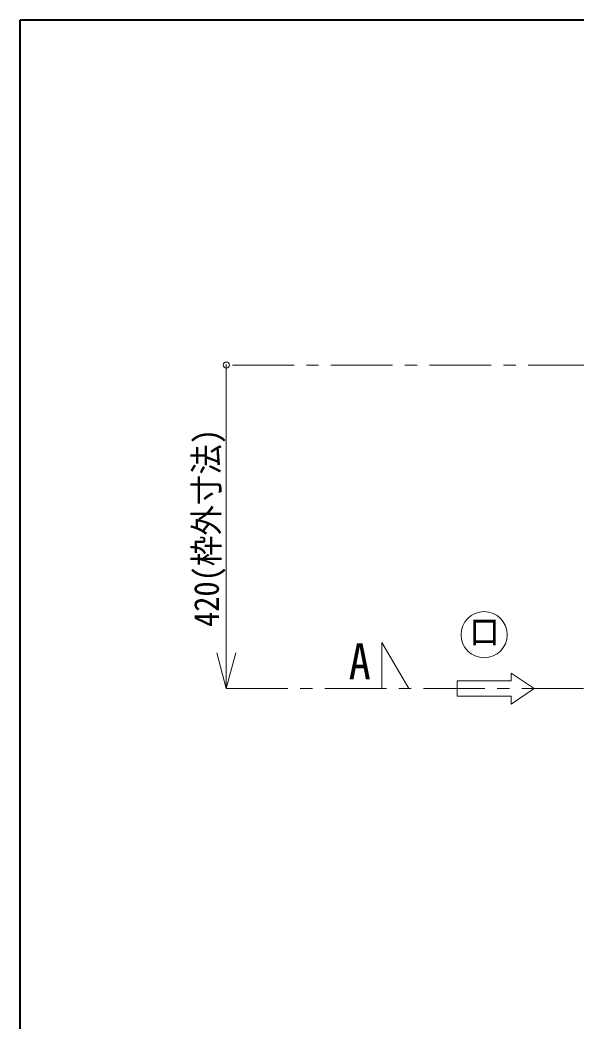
# Model space of a CAD drawing. Units: millimetres at full size, sheet at 1:8; details may follow other scales. Extents: x -1649 to 1591, y -1079 to 1169.
# Drawn here: x -1649 to -1287, y 519 to 1169 of the extents above; entities that cross this region are included whole.
import ezdxf
from ezdxf.enums import TextEntityAlignment as Align

# ---------------------------------------------------------------- set-up
doc = ezdxf.new("R2010")
doc.units = ezdxf.units.MM
doc.header["$LTSCALE"] = 8
doc.header["$PDMODE"] = 32
doc.header["$PDSIZE"] = 4
doc.linetypes.add('CHAIN1', pattern=[8, 5, -1, 1, -1])
doc.layers.add('0-0_ﾚｲﾔ1', color=4, linetype='Continuous', lineweight=9)
doc.styles.add('ＭＳ ゴシック', font='')
doc.styles.get('ＭＳ ゴシック').set_extended_font_data('MS Gothic')

msp = doc.modelspace()

# ---------------------------------------------------------------- linework, layer by layer
at = {"layer": '0-0_ﾚｲﾔ1', "color": 1, "lineweight": 40}
for p in [(-1648.576, -1078.982), (1591.424, 1169.018)]:
    msp.add_line(p, (-1648.576, 1169.018), dxfattribs=at)
at = {"layer": '0-0_ﾚｲﾔ1'}
for q in [(-1514.576, 945.018), (-1520.788, 758.2), (-1508.365, 758.2)]:
    msp.add_line((-1514.576, 735.018), q, dxfattribs=at)
at = {"layer": '0-0_ﾚｲﾔ1', "linetype": 'CHAIN1'}
for p, q in [((-1278.576, 945.018), (-1514.576, 945.018)), ((-1396.076, 735.018), (-1413.576, 765.018)), ((-1413.576, 735.018), (-1413.576, 765.018)), ((-1514.576, 735.018), (-253.576, 735.018))]:
    msp.add_line(p, q, dxfattribs=at)
at = {"layer": '0-0_ﾚｲﾔ1', "color": 7, "lineweight": 18}
for p, q in [((-1329.576, 745.018), (-1329.576, 740.018)), ((-1329.576, 745.018), (-1314.576, 735.018)), ((-1329.576, 740.018), (-1364.576, 740.018)), ((-1314.576, 735.018), (-1329.576, 725.018)), ((-1329.576, 730.018), (-1329.576, 725.018))]:
    msp.add_line(p, q, dxfattribs=at)
msp.add_lwpolyline([(-1329.576, 730.018), (-1364.576, 730.018), (-1364.576, 740.018)], dxfattribs=at)
msp.add_circle((-1347.076, 770.018), 15, dxfattribs=at)
at = {"layer": '0-0_ﾚｲﾔ1', "color": 1}
msp.add_point((-1514.576, 945.018), dxfattribs=at)

# ---------------------------------------------------------------- texts
at = {"layer": '0-0_ﾚｲﾔ1', "color": 7, "style": 'ＭＳ ゴシック', "width": 0.9}
msp.add_text('420(枠外寸法)', height=16.13, rotation=90, dxfattribs=at).set_placement((-1514.576, 775.018), align=Align.BOTTOM_LEFT)
at = {"layer": '0-0_ﾚｲﾔ1', "color": 7, "style": 'ＭＳ ゴシック'}
for s, height, width, p in [('ロ', 17.6, 0.85, (-1357.076, 758.018)), ('A', 23.46, 0.9, (-1435.076, 734.018))]:
    msp.add_text(s, height=height, dxfattribs=dict(at, width=width)).set_placement(p, align=Align.BOTTOM_LEFT)

doc.saveas('drawing.dxf')
